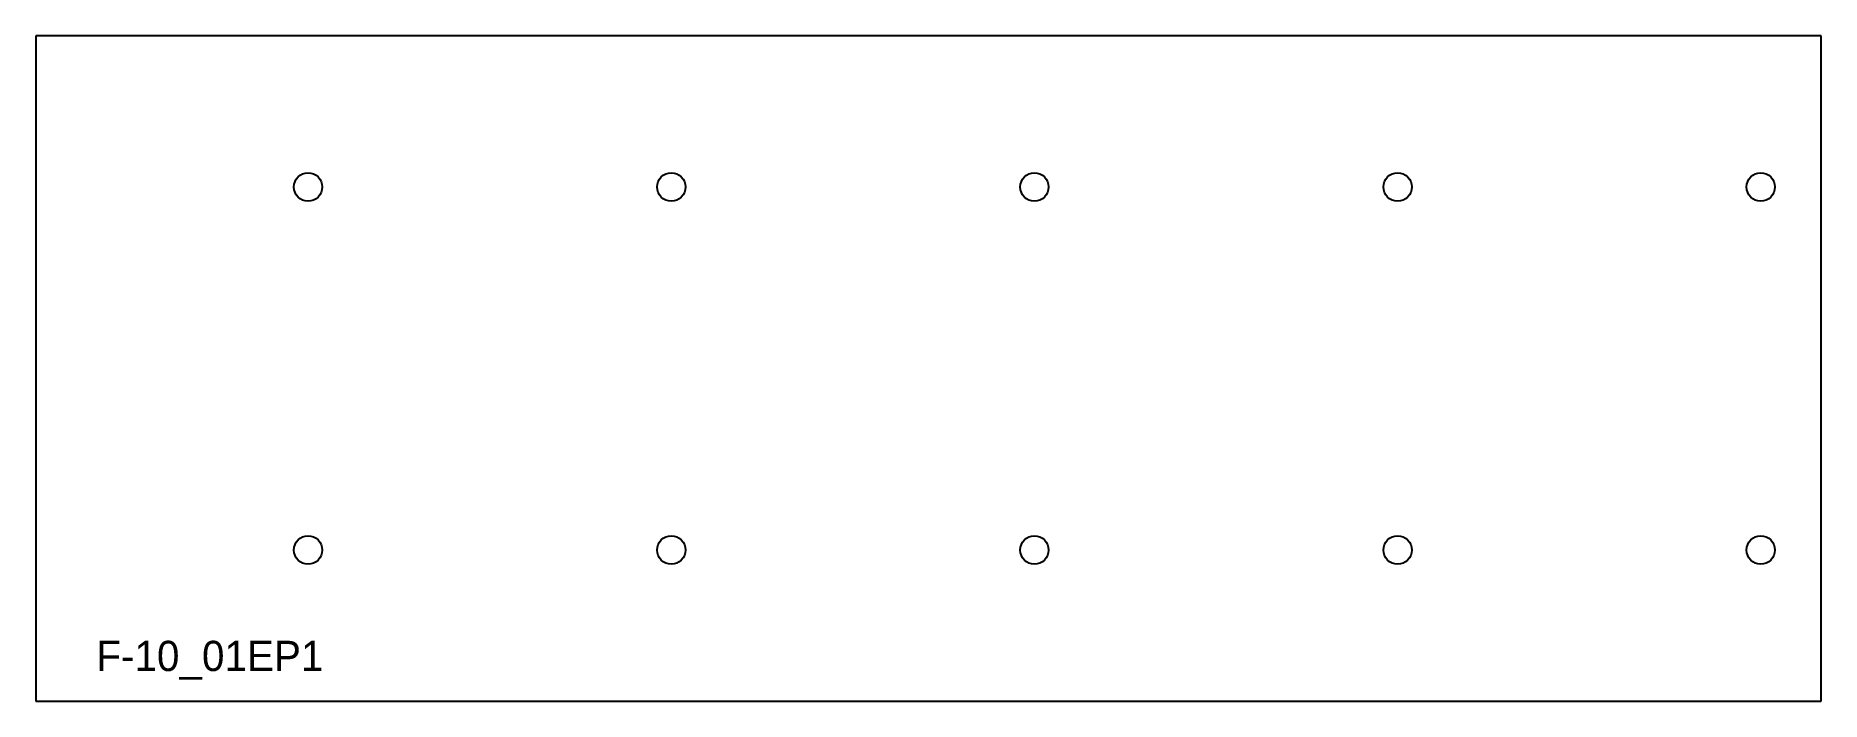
# Model space of a CAD drawing. Extents: x 0 to 59, y 0 to 22.
import ezdxf

# ---------------------------------------------------------------- set-up
doc = ezdxf.new("R2010")
doc.units = 0
doc.header["$MEASUREMENT"] = 0
for name, color, linetype in [('15', 4, 'CONTINUOUS'), ('BURN', 1, 'CONTINUOUS'), ('SCRIBE', 1, 'CONTINUOUS')]:
    doc.layers.add(name, color=color, linetype=linetype)

msp = doc.modelspace()

# ---------------------------------------------------------------- linework, layer by layer
at = {"layer": '15'}
for centre in [(9, 17), (21, 17), (33, 17), (45, 17), (57, 17), (9, 5), (21, 5), (33, 5), (45, 5), (57, 5)]:
    msp.add_circle(centre, 0.469, dxfattribs=at)
at = {"layer": 'BURN'}
for p, q in [((59, 22), (0, 22)), ((0, 22), (0, 0)), ((59, 0), (59, 22)), ((0, 0), (59, 0))]:
    msp.add_line(p, q, dxfattribs=at)

# ---------------------------------------------------------------- texts
at = {"layer": 'SCRIBE'}
msp.add_text('F-10_01EP1', height=1, dxfattribs=at).set_placement((2, 1))

doc.saveas('drawing.dxf')
